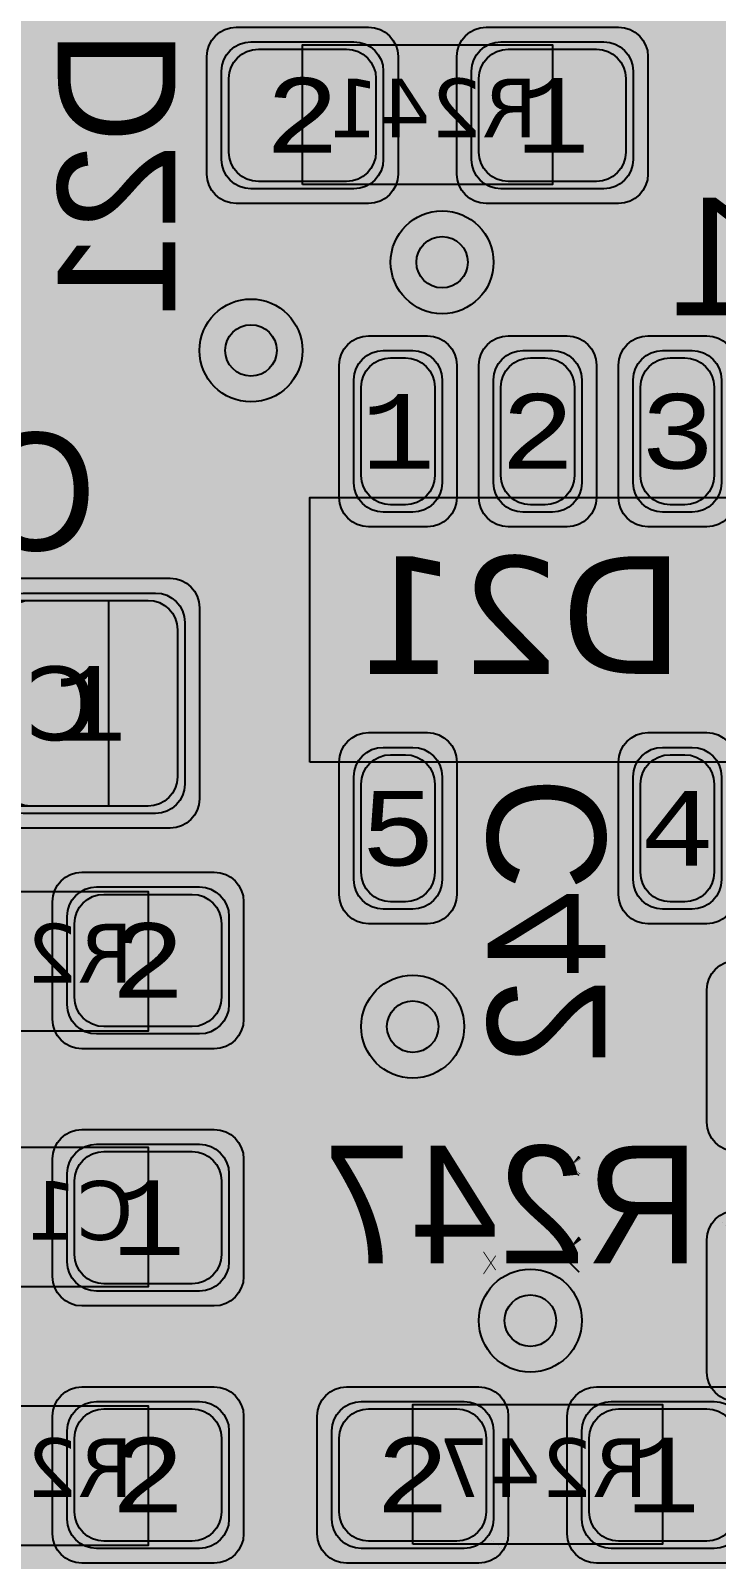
# Model space of a CAD drawing. Extents: x -98 to 119, y -207 to 98.
# Drawn here: x -9.2 to -4.53, y 34.68 to 45.08 of the extents above; entities that cross this region are included whole.
import ezdxf
from ezdxf.enums import TextEntityAlignment as Align

# ---------------------------------------------------------------- set-up
doc = ezdxf.new("R2010")
doc.units = 0
doc.header["$MEASUREMENT"] = 0
for name, color, linetype in [('ASSEMBLY_OUTLINES_BTM', 191, 'CONTINUOUS'), ('ASSEMBLY_PART_NUMBERS_BTM', 191, 'CONTINUOUS'), ('ASSEMBLY_PART_NUMBERS_TOP', 102, 'CONTINUOUS'), ('ASSEMBLY_REF_DES_BTM', 191, 'CONTINUOUS'), ('BOARD_OUTLINE', 10, 'CONTINUOUS'), ('DRILL_DRAWING', 21, 'CONTINUOUS'), ('GENERATED_SILKSCREEN_BTM', 255, 'CONTINUOUS'), ('MANUFACTURING_OUTLINES', 10, 'CONTINUOUS'), ('PART_PADS_SMD_BTM', 230, 'CONTINUOUS'), ('PIN_NUMBERS_BTM', 8, 'CONTINUOUS'), ('PIN_NUMBERS_TOP', 8, 'CONTINUOUS'), ('PLACEMENT_OUTLINES_BTM', 222, 'CONTINUOUS'), ('PLANE_DATA_LAYER_BOTTOM', 230, 'CONTINUOUS'), ('PLANE_DATA_LAYER_TOP', 150, 'CONTINUOUS'), ('PLANE_SHAPES_LAYER_BOTTOM', 230, 'CONTINUOUS'), ('PLANE_SHAPES_LAYER_TOP', 150, 'CONTINUOUS'), ('ROUTE_BORDER', 151, 'CONTINUOUS'), ('SILKSCREEN_OUTLINES_BTM', 211, 'CONTINUOUS'), ('SILKSCREEN_REF_DES_BTM', 211, 'CONTINUOUS'), ('SOLDERMASK_PADS_BTM', 12, 'CONTINUOUS'), ('SOLDERPASTE_PADS_BTM', 12, 'CONTINUOUS'), ('TRACES_LAYER_BOTTOM', 230, 'CONTINUOUS'), ('TRACES_LAYER_TOP', 150, 'CONTINUOUS'), ('VIA_HOLES_LAYER_BOTTOM', 30, 'CONTINUOUS'), ('VIA_HOLES_LAYER_TOP', 30, 'CONTINUOUS'), ('VIA_PADS_LAYER_BOTTOM', 230, 'CONTINUOUS'), ('VIA_PADS_LAYER_TOP', 150, 'CONTINUOUS')]:
    doc.layers.add(name, color=color, linetype=linetype)
doc.styles.add('COURIER_NEW', font='COUR.TTF')
doc.styles.add('VERDANA', font='verdana.TTF')
doc.styles.add('VERIBEST_GERBER_0', font='txt')

msp = doc.modelspace()

# ---------------------------------------------------------------- hatches: boundary and pattern name
at = {"layer": 'PLANE_DATA_LAYER_BOTTOM'}
h = msp.add_hatch(color=256, dxfattribs=at)
h.paths.add_polyline_path([(-96.5, 0, -1), (96.5, 0, -1)], flags=0)
h.paths.add_polyline_path([(92.251979, -7.43598, 0.726988162), (92.479659, -3.637852, -0.308609791), (92.431259, -3.566904, -0.009635255), (92.431316, -3.563968, 0.009635011), (92.5, -0.000006), (92.5, 0.000001, 0.053325255), (90.407665, 19.562826, -0.053326925), (90.405941, 19.578942), (90.405941, 19.578943, -0.238217909), (90.436919, 19.640273, 0.661755037), (89.584154, 23.221888, -0.295297583), (89.523137, 23.277841, 0.022401018), (87.08146, 31.194059, -0.086206302), (87.076996, 31.219756), (87.076996, 31.219757, -0.210183909), (87.101696, 31.275919, 0.679382507), (85.774921, 34.749845, -0.301864993), (85.705267, 34.797373, 0.047915829), (77.514669, 50.475005, -0.145307444), (77.502324, 50.516585, -0.123988701), (77.511414, 50.552678, 0.606608991), (75.516892, 53.486368, -0.274238992), (75.44586, 53.517962, 0.021523084), (70.565432, 59.806101, -0.177595235), (70.547363, 59.855368), (70.547363, 59.855369, -0.111833303), (70.5548, 59.888203, 0.661755452), (68.116894, 62.64715, -0.295297373), (68.036725, 62.667806, 0.05833458), (51.722715, 76.687749, -0.249337829), (51.689123, 76.750923), (51.689123, 76.750924, -0.060759886), (51.691357, 76.76924, 0.714966399), (48.509213, 78.818582, -0.314871124), (48.42205, 78.81342, 0.022806677), (41.042088, 82.896302, -0.285136953), (40.999698, 82.964591), (40.999698, 82.964596, -0.004247023), (40.999709, 82.965891, 0.647046608), (37.697353, 84.5176, -0.289754858), (37.616734, 84.505806, 0.052943541), (19.031563, 90.52099, -0.30833592), (18.972104, 90.582877, 0.696982245), (15.284156, 91.27756, -0.308339612), (15.206255, 91.241547, 0.022370691), (6.993138, 92.235275, -0.315204372), (6.925536, 92.290658, 0.715888063), (3.14462, 92.496703, -0.315205261), (3.0714, 92.448994, 0.063468058), (-20.215283, 90.264015, -0.320142253), (-20.296827, 90.298428, 0.72963938), (-23.995319, 89.386755, -0.320144031), (-24.051528, 89.318386, 0.018663537), (-30.645576, 87.275991, -0.309865735), (-30.72878, 87.298418, 0.701170836), (-34.249879, 85.978007, -0.002752694), (-34.249874, 85.977168, -0.30685575), (-34.29782, 85.9064, 0.04916641), (-50.410548, 77.556603, -0.32354836), (-50.499711, 77.561018, 0.739212756), (-53.660594, 75.408706, -0.075169868), (-53.657188, 75.386179), (-53.657188, 75.386178, -0.242479425), (-53.68916, 75.324127, 0.019967737), (-59.527063, 70.80098, -0.298487087), (-59.610009, 70.791065, 0.556724412), (-62.5, 69), (-62.5, 68.999999, 0.082708518), (-62.392031, 68.351756, -0.298487573), (-62.412702, 68.270818, 0.067186589), (-78.279974, 49.27977, -0.277817809), (-78.350169, 49.24438, 0.436350868), (-80.5, 47.25), (-80.5, 47.249999, 0.141466326), (-80.192238, 46.184011, -0.141465884), (-80.180512, 46.143397), (-80.180512, 46.143396, -0.131190735), (-80.190652, 46.105416, 0.019294819), (-83.506407, 39.786053, -0.312206796), (-83.581614, 39.742899, 0.439123468), (-85.75, 37.75, 0.204829615), (-85.131688, 36.303992, -0.204830708), (-85.10813, 36.248899), (-85.10813, 36.248898, -0.100919006), (-85.114214, 36.219062, 0.048097759), (-90.466303, 19.289839, -0.314870423), (-90.530154, 19.230281, 0.714965653), (-91.24073, 15.512631, -0.269378312), (-91.202277, 15.446437), (-91.202277, 15.446436, -0.041929831), (-91.203345, 15.433723, 0.018841331), (-92.106444, 8.523669, -0.32827121), (-92.166453, 8.456161, 0.354028014), (-93.75, 6.5), (-93.75, 6.499999, 0.314708299), (-92.438077, 4.622088, -0.31470689), (-92.388093, 4.55054), (-92.388093, 4.550537, -0.012285748), (-92.388185, 4.546794, 0.012294179), (-92.5, 0.00001), (-92.5, -0.000004, 0.052933393), (-90.438132, -19.421494, -0.329408644), (-90.475468, -19.504015, 0.27173254), (-91.5, -21.25, 0.401597711), (-89.586502, -23.248128, -0.329404507), (-89.516056, -23.305059, 0.021307354), (-87.207653, -30.839509, -0.322177334), (-87.232533, -30.924924, 0.230665932), (-88, -32.499999), (-88, -32.5, 0.431495031), (-85.882787, -34.496562, -0.3221788), (-85.807634, -34.544174, 0.048016175), (-77.643233, -50.277018, -0.303878783), (-77.644537, -50.3618, 0.152518996), (-78, -51.499999), (-78, -51.5, 0.481982915), (-75.552374, -53.449264, -0.303883418), (-75.473145, -53.479475, 0.021991255), (-70.483925, -59.90214, -0.318621499), (-70.47622, -59.989968, 0.725399056), (-67.952631, -62.834176, -0.318624212), (-67.866344, -62.852281, 0.062392529), (-50.265124, -77.650932, -0.254356234), (-50.230332, -77.714899), (-50.230332, -77.7149, -0.034453173), (-50.231054, -77.725364, 0.034451935), (-50.25, -78), (-50.25, -78.000001, 0.603308224), (-47.119729, -79.649997, -0.291362646), (-47.037917, -79.64725, 0.02294124), (-39.54278, -83.621879, -0.290012797), (-39.499155, -83.690765), (-39.499155, -83.690766, -0.007130353), (-39.499186, -83.692939, 0.007132964), (-39.5, -83.749994), (-39.5, -83.75, 0.658082965), (-36.126004, -85.203319, -0.297762979), (-36.043963, -85.188513, 0.049016344), (-18.771876, -90.575199, -0.301861306), (-18.712566, -90.635139, 0.679381768), (-15.056336, -91.31372, -0.301864385), (-14.979467, -91.279054, 0.021749122), (-6.993138, -92.235275, -0.315204372), (-6.925536, -92.290658, 0.715888063), (-3.14462, -92.496703, -0.315205261), (-3.0714, -92.448994, 0.06250827), (19.869968, -90.340657, -0.345566403), (19.954737, -90.381493, 0.794356815), (23.75, -89.500001), (23.75, -89.499973, 0.005086864), (23.749586, -89.459281, -0.345588489), (23.806159, -89.384097, 0.021469451), (31.383958, -87.013201, -0.314446926), (31.468175, -87.035889, 0.700130836), (35, -85.75), (35, -85.749988, 0.009099261), (34.998675, -85.677212, -0.009057228), (34.998625, -85.674452), (34.998625, -85.674439, -0.304472205), (35.045955, -85.60392, 0.047985464), (50.721249, -77.353765, -0.31444166), (50.808431, -77.356288, 0.616218308), (54, -75.75), (54, -75.749999, 0.067758174), (53.927211, -75.215343, -0.067753523), (53.924438, -75.194974), (53.924438, -75.194973, -0.241537288), (53.95619, -75.13308, 0.022365821), (60.452055, -70.01285, -0.313111549), (60.538488, -70.003709, 0.710095351), (63.344013, -67.475653, -0.099717589), (63.33807, -67.446151), (63.33807, -67.44615, -0.206928064), (63.362073, -67.390635, 0.058205552), (77.187807, -50.973449, -0.317486674), (77.269693, -50.94147, 0.722224143), (79.294241, -47.729048, -0.173873661), (79.276877, -47.680625, -0.136094565), (79.287761, -47.641379, 0.020523482), (82.926938, -40.980152, -0.353003204), (83.013777, -40.939997, 0.48811211), (85.5, -39), (85.5, -38.999999, 0.240073604), (84.675602, -37.381988, -0.240072951), (84.644192, -37.320342), (84.644192, -37.320341, -0.104105615), (84.650658, -37.289623, 0.050546739), (90.411157, -19.546683, -0.32146983), (90.476988, -19.487077, 0.38127918), (92.25, -17.5, 0.275143701), (91.203224, -15.741772, -0.275142487), (91.163342, -15.674784), (91.163342, -15.674783, -0.042554947), (91.164442, -15.661882, 0.022235783), (92.195155, -7.50356, -0.319196338)], flags=0)
at = {"layer": 'PLANE_SHAPES_LAYER_BOTTOM'}
h = msp.add_hatch(color=256, dxfattribs=at)
h.paths.add_polyline_path([(-96.5, 0, -1), (96.5, 0, -1)], flags=0)
h.paths.add_polyline_path([(-92.5, 0, -1), (92.5, 0, -1)], flags=0)
at = {"layer": 'PLANE_SHAPES_LAYER_TOP'}
h = msp.add_hatch(color=256, dxfattribs=at)
h.paths.add_polyline_path([(-96.31345, 0, -1), (96.81345, 0, -1)], flags=0)
h.paths.add_polyline_path([(-92.25, 0, -1), (92.75, 0, -1)], flags=0)
h = msp.add_hatch(color=256, dxfattribs=at)
h.paths.add_polyline_path([(1.75, 32.75), (-50, 32.75), (-50, 35), (-37.5, 47.5), (-31.5, 47.5), (-22, 57), (-19, 57), (-19, 52), (-15, 48), (-7.5, 48), (-6, 49.5), (-0.25, 49.5), (-0.25, 38), (1.75, 38)])
h.paths.add_polyline_path([(-26.75, 43.25), (-26.75, 45.25), (-17.5, 45.25), (-17.5, 43.25)], flags=16)
at = {"layer": 'VIA_HOLES_LAYER_BOTTOM'}
h = msp.add_hatch(color=256, dxfattribs=at)
edge = h.paths.add_edge_path()
edge.add_arc((-6.4, 43.5), 0.175, 0, 360)
h = msp.add_hatch(color=256, dxfattribs=at)
edge = h.paths.add_edge_path()
edge.add_arc((-7.7, 42.9), 0.175, 0, 360)
h = msp.add_hatch(color=256, dxfattribs=at)
edge = h.paths.add_edge_path()
edge.add_arc((-6.6, 38.3), 0.175, 0, 360)
h = msp.add_hatch(color=256, dxfattribs=at)
edge = h.paths.add_edge_path()
edge.add_arc((-5.8, 36.3), 0.175, 0, 360)
at = {"layer": 'VIA_HOLES_LAYER_TOP'}
h = msp.add_hatch(color=256, dxfattribs=at)
edge = h.paths.add_edge_path()
edge.add_arc((-6.4, 43.5), 0.175, 0, 360)
h = msp.add_hatch(color=256, dxfattribs=at)
edge = h.paths.add_edge_path()
edge.add_arc((-7.7, 42.9), 0.175, 0, 360)
h = msp.add_hatch(color=256, dxfattribs=at)
edge = h.paths.add_edge_path()
edge.add_arc((-6.6, 38.3), 0.175, 0, 360)
h = msp.add_hatch(color=256, dxfattribs=at)
edge = h.paths.add_edge_path()
edge.add_arc((-5.8, 36.3), 0.175, 0, 360)

# ---------------------------------------------------------------- linework, layer by layer
at = {"layer": 'ASSEMBLY_OUTLINES_BTM'}
for points in [[(-7.35, 44.03), (-7.35, 44.98), (-5.65, 44.98), (-5.65, 44.03)], [(-10.82, 39.8), (-10.82, 41.2), (-8.67, 41.2), (-8.67, 39.8)], [(-10.1, 38.27), (-10.1, 39.22), (-8.4, 39.22), (-8.4, 38.27)], [(-10.1, 36.53), (-10.1, 37.48), (-8.4, 37.48), (-8.4, 36.53)], [(-10.1, 34.77), (-10.1, 35.72), (-8.4, 35.72), (-8.4, 34.77)], [(-6.6, 34.78), (-6.6, 35.73), (-4.9, 35.73), (-4.9, 34.78)]]:
    msp.add_lwpolyline(points, close=True, dxfattribs=at)
at = {"layer": 'ASSEMBLY_OUTLINES_BTM', "const_width": 0.1}
msp.add_lwpolyline([(-7.3, 40.1), (-7.3, 41.9), (-4.2, 41.9), (-4.2, 40.1)], close=True, dxfattribs=at)
at = {"layer": 'BOARD_OUTLINE', "const_width": 0.1}
msp.add_lwpolyline([(-97.5, 0, -1), (97.5, 0, -1)], format="xyb", close=True, dxfattribs=at)
at = {"layer": 'GENERATED_SILKSCREEN_BTM', "const_width": 0.15}
for points in [[(-9.01394, 44.54554), (-9.01554, 44.54954), (-9.01634, 44.55194), (-9.01714, 44.55594), (-9.01714, 44.96074), (-9.01554, 44.96634), (-9.01154, 44.97034), (-9.00674, 44.97514), (-9.00114, 44.97674), (-8.23314, 44.97674), (-8.22674, 44.97514), (-8.22274, 44.97034), (-8.21794, 44.96634), (-8.21714, 44.96074), (-8.21714, 44.55594), (-8.21714, 44.55274), (-8.21794, 44.55114), (-8.21874, 44.54874), (-8.22034, 44.54554), (-8.32994, 44.41034), (-8.33314, 44.40794), (-8.33474, 44.40714), (-8.33874, 44.40554), (-8.34274, 44.40474), (-8.89154, 44.40474), (-8.89554, 44.40554), (-8.89794, 44.40714), (-8.90034, 44.40714), (-8.90114, 44.40794), (-8.90194, 44.40954), (-8.90434, 44.41034), (-9.01394, 44.54554)], [(-8.98434, 44.94314), (-8.98434, 44.56154), (-8.88354, 44.43674), (-8.35074, 44.43674), (-8.24994, 44.56154), (-8.24994, 44.94314), (-8.98434, 44.94314)], [(-9.01394, 43.78874), (-8.90434, 43.65434), (-8.90034, 43.65194), (-8.89714, 43.65114), (-8.89474, 43.64954), (-8.89154, 43.64874), (-8.78194, 43.64874), (-8.77954, 43.64954), (-8.77394, 43.65114), (-8.76994, 43.65194), (-8.76834, 43.65434), (-8.33554, 44.18714), (-8.24994, 44.18714), (-8.24994, 43.66474), (-8.24834, 43.65914), (-8.24514, 43.65434), (-8.23954, 43.65194), (-8.23314, 43.65114), (-8.22754, 43.65194), (-8.22194, 43.65434), (-8.21874, 43.65914), (-8.21714, 43.66474), (-8.21714, 44.20394), (-8.21874, 44.21034), (-8.22274, 44.21434), (-8.22674, 44.21834), (-8.23314, 44.21994), (-8.34274, 44.21994), (-8.34514, 44.21914), (-8.35074, 44.21754), (-8.35314, 44.21594), (-8.35474, 44.21434), (-8.35634, 44.21274), (-8.78994, 43.68074), (-8.88354, 43.68074), (-8.98434, 43.80554), (-8.98434, 44.06394), (-8.87794, 44.19434), (-8.87634, 44.19994), (-8.87714, 44.20474), (-8.87954, 44.21034), (-8.88434, 44.21354), (-8.88914, 44.21674), (-8.89474, 44.21754), (-8.90034, 44.21674), (-8.90434, 44.21274), (-9.01394, 44.07834), (-9.01474, 44.07514), (-9.01554, 44.07274), (-9.01634, 44.07194), (-9.01714, 44.06874), (-9.01714, 43.79914), (-9.01634, 43.79594), (-9.01634, 43.79514), (-9.01554, 43.79434), (-9.01474, 43.79194), (-9.01394, 43.78874)], [(-4.7908, 43.1592), (-4.7844, 43.1576), (-4.7804, 43.1544), (-4.7788, 43.1488), (-4.778, 43.1424), (-4.7788, 43.1368), (-4.7804, 43.1312), (-4.7844, 43.1272), (-4.7908, 43.1264), (-5.1028, 43.1264), (-5.1084, 43.1272), (-5.1132, 43.1312), (-5.1156, 43.1368), (-5.1164, 43.1424), (-5.1156, 43.1488), (-5.1132, 43.1544), (-5.1084, 43.1576), (-5.1028, 43.1592), (-4.962, 43.1592), (-4.962, 43.9104), (-4.9612, 43.916), (-4.9588, 43.92), (-4.9548, 43.9224), (-4.9492, 43.9232), (-4.9452, 43.924), (-4.9412, 43.924), (-4.938, 43.9224), (-4.9348, 43.9192), (-4.7788, 43.7), (-4.7772, 43.6968), (-4.7764, 43.6944), (-4.7764, 43.6888), (-4.7788, 43.684), (-4.7828, 43.68), (-4.7876, 43.6768), (-4.7932, 43.6752), (-4.7964, 43.6752), (-4.7988, 43.676), (-4.8028, 43.6808), (-4.9308, 43.86), (-4.9308, 43.1592), (-4.7908, 43.1592)], [(-4.4372, 43.3848), (-4.4748, 43.3848), (-4.4804, 43.3864), (-4.4852, 43.3896), (-4.4876, 43.3952), (-4.4884, 43.4008), (-4.4876, 43.4072), (-4.4852, 43.4128), (-4.4804, 43.4168), (-4.4748, 43.4176), (-4.4372, 43.4176)], [(-8.24994, 43.34874), (-8.24834, 43.35514), (-8.24514, 43.35834), (-8.23954, 43.36074), (-8.23314, 43.36154), (-8.22754, 43.36074), (-8.22194, 43.35834), (-8.21794, 43.35514), (-8.21714, 43.34874), (-8.21714, 43.03674), (-8.21794, 43.03114), (-8.22194, 43.02634), (-8.22754, 43.02394), (-8.23314, 43.02314), (-8.23954, 43.02394), (-8.24514, 43.02634), (-8.24834, 43.03114), (-8.24994, 43.03674), (-8.24994, 43.17754), (-9.00114, 43.17754), (-9.00674, 43.17834), (-9.01074, 43.18074), (-9.01314, 43.18474), (-9.01394, 43.19034), (-9.01474, 43.19434), (-9.01474, 43.19834), (-9.01314, 43.20154), (-9.00994, 43.20474), (-8.79074, 43.36074), (-8.78514, 43.36314), (-8.77954, 43.36314), (-8.77474, 43.36074), (-8.77074, 43.35674), (-8.76754, 43.35194), (-8.76594, 43.34634), (-8.76594, 43.34314), (-8.76754, 43.34074), (-8.76914, 43.33834), (-8.77154, 43.33674), (-8.95074, 43.20874), (-8.24994, 43.20874), (-8.24994, 43.34874)], [(-9.404, 42.1872), (-9.272, 42.2936), (-9.0136, 42.2936), (-8.8904, 42.1928), (-8.8904, 41.66), (-9.0136, 41.5592), (-9.272, 41.5592), (-9.404, 41.6656)], [(-8.9992, 41.5296), (-8.8648, 41.6392), (-8.8608, 41.6416), (-8.86, 41.6448), (-8.8584, 41.648), (-8.8576, 41.652), (-8.8576, 42.2008), (-8.8584, 42.2048), (-8.86, 42.208), (-8.8616, 42.2096), (-8.8624, 42.2112), (-8.864, 42.2136), (-8.9992, 42.3232), (-9.0016, 42.324), (-9.004, 42.3248), (-9.0048, 42.3256), (-9.008, 42.3264), (-9.2776, 42.3264)], [(-9.2776, 41.5264), (-9.008, 41.5264), (-9.0048, 41.5272), (-9.0016, 41.528), (-8.9992, 41.5296)], [(-5.2964, 39.75), (-5.406, 39.8844), (-5.4084, 39.8884), (-5.4116, 39.8892), (-5.4148, 39.8908), (-5.4188, 39.8916), (-5.9676, 39.8916), (-5.9716, 39.8908), (-5.9748, 39.8892), (-5.9764, 39.8876), (-5.978, 39.8868), (-5.9804, 39.8844), (-6.09, 39.75), (-6.0908, 39.7476), (-6.0916, 39.7452), (-6.0924, 39.7444), (-6.0932, 39.7412), (-6.0932, 39.4716), (-6.0924, 39.4676), (-6.0916, 39.466), (-6.0908, 39.4636), (-6.09, 39.4612), (-5.9804, 39.326), (-5.9764, 39.3228), (-5.97, 39.3212), (-5.966, 39.322), (-5.9612, 39.3236), (-5.958, 39.326), (-5.9548, 39.33), (-5.9524, 39.334), (-5.9516, 39.338), (-5.9516, 39.342), (-5.954, 39.3452), (-6.0604, 39.4772), (-6.0604, 39.7356), (-5.9596, 39.8588), (-5.4268, 39.8588), (-5.326, 39.7356), (-5.326, 39.4772), (-5.4324, 39.3452), (-5.434, 39.342), (-5.4348, 39.338), (-5.434, 39.334), (-5.4316, 39.33), (-5.4284, 39.326), (-5.4244, 39.3236), (-5.4204, 39.322), (-5.4148, 39.3212), (-5.41, 39.3228), (-5.406, 39.326), (-5.2964, 39.4612), (-5.2948, 39.4644), (-5.294, 39.4652), (-5.294, 39.4676), (-5.2932, 39.4684), (-5.2932, 39.4692), (-5.2932, 39.4716), (-5.2932, 39.7412), (-5.294, 39.7444), (-5.2948, 39.7476), (-5.2964, 39.75)], [(-5.3092, 38.6516), (-5.3028, 38.6508), (-5.2988, 38.6468), (-5.2964, 38.6412), (-5.2956, 38.6356), (-5.2964, 38.63), (-5.2988, 38.6252), (-5.3028, 38.6212), (-5.3092, 38.6196), (-5.5516, 38.6196), (-5.5516, 38.582), (-5.5532, 38.5764), (-5.5564, 38.5716), (-5.562, 38.5692), (-5.5676, 38.5684), (-5.574, 38.5692), (-5.5796, 38.5716), (-5.5836, 38.5764), (-5.5844, 38.582), (-5.5844, 38.6196), (-6.0548, 38.6196), (-6.0588, 38.6204), (-6.062, 38.622), (-6.0652, 38.626), (-6.0676, 38.63), (-6.0692, 38.6348), (-6.07, 38.6396), (-6.0692, 38.6436), (-6.066, 38.6476), (-5.5804, 39.1332), (-5.5756, 39.1364), (-5.5708, 39.138), (-5.566, 39.1372), (-5.5604, 39.134), (-5.5564, 39.1324), (-5.554, 39.1292), (-5.5524, 39.126), (-5.5516, 39.122), (-5.5516, 38.6516), (-5.3092, 38.6516)], [(-5.5844, 39.082), (-6.014, 38.6516), (-5.5844, 38.6516), (-5.5844, 39.082)], [(-6.09, 37.95), (-5.9804, 37.8156), (-5.9764, 37.8132), (-5.9732, 37.8124), (-5.9708, 37.8108), (-5.9676, 37.81), (-5.858, 37.81), (-5.8556, 37.8108), (-5.85, 37.8124), (-5.846, 37.8132), (-5.8444, 37.8156), (-5.4116, 38.3484), (-5.326, 38.3484), (-5.326, 37.826), (-5.3244, 37.8204), (-5.3212, 37.8156), (-5.3156, 37.8132), (-5.3092, 37.8124), (-5.3036, 37.8132), (-5.298, 37.8156), (-5.2948, 37.8204), (-5.2932, 37.826), (-5.2932, 38.3652), (-5.2948, 38.3716), (-5.2988, 38.3756), (-5.3028, 38.3796), (-5.3092, 38.3812), (-5.4188, 38.3812), (-5.4212, 38.3804), (-5.4268, 38.3788), (-5.4292, 38.3772), (-5.4308, 38.3756), (-5.4324, 38.374), (-5.866, 37.842), (-5.9596, 37.842), (-6.0604, 37.9668), (-6.0604, 38.2252), (-5.954, 38.3556), (-5.9524, 38.3612), (-5.9532, 38.366), (-5.9556, 38.3716), (-5.9604, 38.3748), (-5.9652, 38.378), (-5.9708, 38.3788), (-5.9764, 38.378), (-5.9804, 38.374), (-6.09, 38.2396), (-6.0908, 38.2364), (-6.0916, 38.234), (-6.0924, 38.2332), (-6.0932, 38.23), (-6.0932, 37.9604), (-6.0924, 37.9572), (-6.0924, 37.9564), (-6.0916, 37.9556), (-6.0908, 37.9532), (-6.09, 37.95)], [(-7.1364, 36.7004), (-7.1348, 36.6948), (-7.1356, 36.6892), (-7.1388, 36.6844), (-7.1436, 36.6812), (-7.1492, 36.6796), (-7.1548, 36.6788), (-7.1596, 36.6804), (-7.1636, 36.6852), (-7.5948, 37.4524), (-7.5964, 37.4564), (-7.5964, 37.4596), (-7.5964, 37.4628), (-7.5948, 37.466), (-7.5924, 37.4708), (-7.5892, 37.474), (-7.5852, 37.4756), (-7.5812, 37.4764), (-7.0412, 37.4764), (-7.0356, 37.4748), (-7.0308, 37.4708), (-7.0284, 37.466), (-7.0276, 37.4596), (-7.0284, 37.454), (-7.0308, 37.4484), (-7.0356, 37.4444), (-7.0412, 37.4436), (-7.554, 37.4436), (-7.1364, 36.7004)], [(-6.3252, 36.9676), (-6.7556, 37.3964), (-6.7556, 36.9676), (-6.3252, 36.9676)], [(-5.3244, 37.1724), (-5.3268, 37.174), (-5.3276, 37.178), (-5.3292, 37.182), (-5.33, 37.186), (-5.33, 37.3508), (-5.3292, 37.3548), (-5.3276, 37.3572), (-5.3276, 37.3596), (-5.3268, 37.3604), (-5.3252, 37.3612), (-5.3244, 37.3628), (-5.1884, 37.4732), (-5.1844, 37.4748), (-5.1812, 37.4756), (-5.178, 37.4764), (-4.7748, 37.4764), (-4.7676, 37.4748), (-4.7628, 37.4708), (-4.7588, 37.466), (-4.7572, 37.4604), (-4.7572, 36.6924), (-4.7588, 36.686), (-4.7628, 36.682), (-4.7676, 36.6796), (-4.7732, 36.6788), (-4.7796, 36.6796), (-4.7852, 36.682), (-4.7892, 36.686), (-4.7908, 36.6924), (-4.7908, 37.0604), (-5.1668, 37.0604), (-5.298, 36.6876), (-5.3012, 36.682), (-5.3068, 36.6788), (-5.3124, 36.678), (-5.318, 36.6796), (-5.3228, 36.682), (-5.3268, 36.686), (-5.3284, 36.6916), (-5.3276, 36.698), (-5.1964, 37.0708), (-5.3244, 37.1724)], [(-6.7556, 36.6924), (-6.7564, 36.686), (-6.7604, 36.682), (-6.766, 36.6796), (-6.7716, 36.6788), (-6.7772, 36.6796), (-6.782, 36.682), (-6.786, 36.686), (-6.7876, 36.6924), (-6.7876, 36.9348), (-6.8252, 36.9348), (-6.8308, 36.9364), (-6.8356, 36.9396), (-6.838, 36.9452), (-6.8388, 36.9508), (-6.838, 36.9572), (-6.8356, 36.9628), (-6.8308, 36.9668), (-6.8252, 36.9676), (-6.7876, 36.9676), (-6.7876, 37.438), (-6.7868, 37.442), (-6.7844, 37.4452), (-6.7812, 37.4484), (-6.7772, 37.4508), (-6.7724, 37.4524), (-6.7676, 37.4532), (-6.7636, 37.4524), (-6.7596, 37.4492), (-6.274, 36.9636), (-6.2708, 36.9588), (-6.2692, 36.954), (-6.27, 36.9492), (-6.2732, 36.9436), (-6.2748, 36.9396), (-6.278, 36.9372), (-6.2812, 36.9356), (-6.2852, 36.9348), (-6.7556, 36.9348), (-6.7556, 36.6924)], [(-4.7908, 37.4436), (-5.1732, 37.4436), (-5.298, 37.3428), (-5.298, 37.194), (-5.1732, 37.0924), (-4.7908, 37.0924), (-4.7908, 37.4436)]]:
    msp.add_lwpolyline(points, dxfattribs=at)
for points in [[(-6.207902, 44.980005, 0.000012231), (-6.207911, 44.979995), (-6.792089, 44.979995, 0.000012231), (-6.792098, 44.980005), (-6.207902, 44.980005)], [(-6.216156, 44.029995), (-6.783844, 44.029995, 0.000011642), (-6.783836, 44.030005), (-6.216164, 44.030005, 0.000011642), (-6.216156, 44.029995)], [(-7.056172, 41.899995), (-7.299995, 41.899995), (-7.299995, 40.100005), (-7.056172, 40.100005, 0.000009791), (-7.056176, 40.099995), (-7.3, 40.099995, -0.414213562), (-7.300005, 40.1), (-7.300005, 41.9, -0.414213562), (-7.3, 41.900005), (-7.056176, 41.900005, 0.000009791), (-7.056172, 41.899995)], [(-6.106172, 41.899995), (-6.343828, 41.899995, 0.000009791), (-6.343824, 41.900005), (-6.106176, 41.900005, 0.000009791), (-6.106172, 41.899995)], [(-5.156172, 41.899995), (-5.393828, 41.899995, 0.000009791), (-5.393824, 41.900005), (-5.156176, 41.900005, 0.000009791), (-5.156172, 41.899995)], [(-5.156172, 40.100005, 0.000009791), (-5.156176, 40.099995), (-6.343824, 40.099995, 0.000009791), (-6.343828, 40.100005), (-5.156172, 40.100005)], [(-8.966156, 39.220005, 0.000011642), (-8.966164, 39.219995), (-9.533836, 39.219995, 0.000011642), (-9.533844, 39.220005), (-8.966156, 39.220005)], [(-8.957902, 38.269995), (-9.542098, 38.269995, 0.000012231), (-9.542089, 38.270005), (-8.957911, 38.270005, 0.000012231), (-8.957902, 38.269995)], [(-8.957902, 37.480005, 0.000012231), (-8.957911, 37.479995), (-9.542089, 37.479995, 0.000012231), (-9.542098, 37.480005), (-8.957902, 37.480005)], [(-5.513995, 36.692399), (-5.515595, 36.685999, -0.16227766), (-5.515596, 36.685996), (-5.523596, 36.677996, -0.213376807), (-5.5236, 36.677995), (-5.529999, 36.676395, -0.099019514), (-5.530001, 36.676395), (-5.602638, 36.676395, 0.00001263), (-5.602657, 36.676405), (-5.530001, 36.676405), (-5.523604, 36.678004), (-5.515604, 36.686004), (-5.514005, 36.692401), (-5.514005, 36.801998), (-5.514805, 36.804398), (-5.514805, 36.804399), (-5.516405, 36.809998), (-5.518004, 36.812397, -0.16227766), (-5.518005, 36.8124), (-5.518803, 36.813996), (-5.521203, 36.815596), (-6.053203, 37.249196, -0.236067978), (-6.053205, 37.2492), (-6.053205, 37.3428, -0.236067978), (-6.053203, 37.342804), (-5.928403, 37.443604, -0.16227766), (-5.9284, 37.443605), (-5.67, 37.443605, -0.16227766), (-5.669997, 37.443604), (-5.539598, 37.337205), (-5.534, 37.335605), (-5.528401, 37.336405, -0.049388989), (-5.5284, 37.336405), (-5.523604, 37.338803), (-5.519604, 37.343603, -0.071067812), (-5.519603, 37.343604), (-5.517205, 37.3484), (-5.517205, 37.348401), (-5.516405, 37.354), (-5.517205, 37.359598), (-5.518804, 37.361996), (-5.521203, 37.363596), (-5.655602, 37.473195), (-5.658801, 37.473995, -0.184527552), (-5.658804, 37.473997), (-5.660402, 37.474796, -0.049388989), (-5.660403, 37.474796), (-5.662, 37.475595, -0.049388989), (-5.662001, 37.475595), (-5.665201, 37.476395), (-5.934799, 37.476395), (-5.937999, 37.475595, -0.049388989), (-5.938, 37.475595), (-5.939596, 37.474797, -0.16227766), (-5.939598, 37.474795), (-5.941998, 37.473995, -0.099019514), (-5.942, 37.473995), (-5.945198, 37.473195), (-6.079596, 37.363597), (-6.081995, 37.359598), (-6.082795, 37.356399, -0.162277661), (-6.082796, 37.356396), (-6.084395, 37.353998), (-6.085195, 37.350799), (-6.085195, 37.241201), (-6.084395, 37.238003, -0.049388989), (-6.084395, 37.238002), (-6.082795, 37.233202), (-6.082795, 37.233201), (-6.081995, 37.229203), (-6.079597, 37.227604), (-5.546797, 36.794804, -0.236067977), (-5.546795, 36.7948), (-5.546795, 36.7092, -0.414213562), (-5.5468, 36.709195), (-5.685176, 36.709195, 0.000021978), (-5.685212, 36.709205), (-5.546805, 36.709205), (-5.546805, 36.794798), (-6.079603, 37.227596), (-6.082002, 37.229195, -0.253450554), (-6.082005, 37.229199), (-6.082805, 37.233197, -0.049388989), (-6.082805, 37.233198), (-6.084405, 37.237998), (-6.084405, 37.237999), (-6.085205, 37.241199), (-6.085205, 37.350801), (-6.084405, 37.354001, -0.16227766), (-6.084404, 37.354004), (-6.082805, 37.356402), (-6.082005, 37.359601, -0.111991093), (-6.082004, 37.359603), (-6.079605, 37.363602, -0.16227766), (-6.079603, 37.363604), (-5.945204, 37.473203, -0.184527552), (-5.945201, 37.473205), (-5.942003, 37.474005, -0.049388989), (-5.942002, 37.474005), (-5.939602, 37.474805, -0.099019514), (-5.9396, 37.474805), (-5.938004, 37.475603, -0.184527552), (-5.938001, 37.475605), (-5.934801, 37.476405, -0.099019514), (-5.934799, 37.476405), (-5.665201, 37.476405, -0.099019514), (-5.665199, 37.476405), (-5.661999, 37.475605, -0.184527552), (-5.661996, 37.475603), (-5.660398, 37.474804, -0.049388989), (-5.660397, 37.474804), (-5.6588, 37.474005, -0.049388989), (-5.658799, 37.474005), (-5.655599, 37.473205, -0.184527552), (-5.655596, 37.473203), (-5.521197, 37.363604), (-5.518797, 37.362004, -0.071067812), (-5.518796, 37.362003), (-5.517196, 37.359604, -0.16227766), (-5.517195, 37.359601), (-5.516395, 37.354001), (-5.516395, 37.353999), (-5.517195, 37.348399, -0.184527552), (-5.517197, 37.348396), (-5.519595, 37.3436, -0.16227766), (-5.519596, 37.343597), (-5.523596, 37.338797, -0.236067977), (-5.5236, 37.338795), (-5.528396, 37.336397, -0.184527552), (-5.528399, 37.336395), (-5.533999, 37.335595, -0.099019514), (-5.534001, 37.335595), (-5.539601, 37.337195, -0.184527552), (-5.539604, 37.337197), (-5.670002, 37.443595), (-5.928398, 37.443595), (-6.053195, 37.342798), (-6.053195, 37.249202), (-5.521197, 36.815604), (-5.518797, 36.814004, -0.236067977), (-5.518795, 36.814), (-5.517997, 36.812404, -0.071067812), (-5.517996, 36.812403), (-5.516396, 36.810004, -0.16227766), (-5.516395, 36.810001), (-5.514796, 36.804403, -0.071067812), (-5.514795, 36.804402), (-5.513995, 36.802002), (-5.513995, 36.692399)], [(-4.479995, 36.957911, 0.000012231), (-4.480005, 36.957902), (-4.480005, 37.542098, 0.000012231), (-4.479995, 37.542089), (-4.479995, 36.957911)], [(-5.914788, 36.709205, 0.000021978), (-5.914824, 36.709195), (-6.069199, 36.709195), (-6.074798, 36.707595), (-6.079595, 36.704397), (-6.081995, 36.698798), (-6.082795, 36.6924), (-6.081995, 36.686802), (-6.079595, 36.681203), (-6.074798, 36.678005), (-6.069199, 36.676405), (-5.997343, 36.676405, 0.00001263), (-5.997362, 36.676395), (-6.069199, 36.676395, -0.099019514), (-6.069201, 36.676395), (-6.074801, 36.677995, -0.111991093), (-6.074803, 36.677996), (-6.079601, 36.681195, -0.253450554), (-6.079605, 36.681198), (-6.082005, 36.686798), (-6.082005, 36.686799), (-6.082805, 36.692399), (-6.082805, 36.692401), (-6.082005, 36.698801), (-6.082005, 36.698802), (-6.079605, 36.704402, -0.253450554), (-6.079601, 36.704405), (-6.074803, 36.707604, -0.111991093), (-6.074801, 36.707605), (-6.069201, 36.709205, -0.099019514), (-6.069199, 36.709205), (-5.914788, 36.709205)], [(-8.966156, 36.529995), (-9.533844, 36.529995, 0.000011642), (-9.533836, 36.530005), (-8.966164, 36.530005, 0.000011642), (-8.966156, 36.529995)], [(-8.966156, 35.720005, 0.000011642), (-8.966164, 35.719995), (-9.533836, 35.719995, 0.000011642), (-9.533844, 35.720005), (-8.966156, 35.720005)], [(-5.457902, 35.730005, 0.000012231), (-5.457911, 35.729995), (-6.042089, 35.729995, 0.000012231), (-6.042098, 35.730005), (-5.457902, 35.730005)], [(-8.957902, 34.769995), (-9.542098, 34.769995, 0.000012231), (-9.542089, 34.770005), (-8.957911, 34.770005, 0.000012231), (-8.957902, 34.769995)], [(-5.466156, 34.779995), (-6.033844, 34.779995, 0.000011642), (-6.033836, 34.780005), (-5.466164, 34.780005, 0.000011642), (-5.466156, 34.779995)]]:
    msp.add_lwpolyline(points, format="xyb", dxfattribs=at)
at = {"layer": 'MANUFACTURING_OUTLINES'}
msp.add_circle((0, 0), 97.575405, dxfattribs=at)
at = {"layer": 'PART_PADS_SMD_BTM'}
for points in [[(-6.8, 44.2, -0.414213562), (-7, 44), (-7.7, 44, -0.414213562), (-7.9, 44.2), (-7.9, 44.8, -0.414213562), (-7.7, 45), (-7, 45, -0.414213562), (-6.8, 44.8)], [(-5.1, 44.2, -0.414213562), (-5.3, 44), (-6, 44, -0.414213562), (-6.2, 44.2), (-6.2, 44.8, -0.414213562), (-6, 45), (-5.3, 45, -0.414213562), (-5.1, 44.8)], [(-6.6, 42.9, -0.414213562), (-6.4, 42.7), (-6.4, 42, -0.414213562), (-6.6, 41.8), (-6.8, 41.8, -0.414213562), (-7, 42), (-7, 42.7, -0.414213562), (-6.8, 42.9)], [(-5.65, 42.9, -0.414213562), (-5.45, 42.7), (-5.45, 42, -0.414213562), (-5.65, 41.8), (-5.85, 41.8, -0.414213562), (-6.05, 42), (-6.05, 42.7, -0.414213562), (-5.85, 42.9)], [(-4.7, 42.9, -0.414213562), (-4.5, 42.7), (-4.5, 42, -0.414213562), (-4.7, 41.8), (-4.9, 41.8, -0.414213562), (-5.1, 42), (-5.1, 42.7, -0.414213562), (-4.9, 42.9)], [(-9.25, 39.75, -0.414213562), (-9.45, 39.95), (-9.45, 41.05, -0.414213562), (-9.25, 41.25), (-8.35, 41.25, -0.414213562), (-8.15, 41.05), (-8.15, 39.95, -0.414213562), (-8.35, 39.75)], [(-6.6, 40.2, -0.414213562), (-6.4, 40), (-6.4, 39.3, -0.414213562), (-6.6, 39.1), (-6.8, 39.1, -0.414213562), (-7, 39.3), (-7, 40, -0.414213562), (-6.8, 40.2)], [(-4.7, 40.2, -0.414213562), (-4.5, 40), (-4.5, 39.3, -0.414213562), (-4.7, 39.1), (-4.9, 39.1, -0.414213562), (-5.1, 39.3), (-5.1, 40, -0.414213562), (-4.9, 40.2)], [(-8.95, 39.05, -0.414213562), (-8.75, 39.25), (-8.05, 39.25, -0.414213562), (-7.85, 39.05), (-7.85, 38.45, -0.414213562), (-8.05, 38.25), (-8.75, 38.25, -0.414213562), (-8.95, 38.45)], [(-7.85, 36.7, -0.414213562), (-8.05, 36.5), (-8.75, 36.5, -0.414213562), (-8.95, 36.7), (-8.95, 37.3, -0.414213562), (-8.75, 37.5), (-8.05, 37.5, -0.414213562), (-7.85, 37.3)], [(-8.95, 35.55, -0.414213562), (-8.75, 35.75), (-8.05, 35.75, -0.414213562), (-7.85, 35.55), (-7.85, 34.95, -0.414213562), (-8.05, 34.75), (-8.75, 34.75, -0.414213562), (-8.95, 34.95)], [(-6.05, 34.95, -0.414213562), (-6.25, 34.75), (-6.95, 34.75, -0.414213562), (-7.15, 34.95), (-7.15, 35.55, -0.414213562), (-6.95, 35.75), (-6.25, 35.75, -0.414213562), (-6.05, 35.55)], [(-4.35, 34.95, -0.414213562), (-4.55, 34.75), (-5.25, 34.75, -0.414213562), (-5.45, 34.95), (-5.45, 35.55, -0.414213562), (-5.25, 35.75), (-4.55, 35.75, -0.414213562), (-4.35, 35.55)]]:
    msp.add_lwpolyline(points, format="xyb", close=True, dxfattribs=at)
at = {"layer": 'PLACEMENT_OUTLINES_BTM'}
for points in [[(-7.35, 44.03), (-7.35, 44.98), (-5.65, 44.98), (-5.65, 44.03)], [(-7.3, 40.1), (-7.3, 41.9), (-4.2, 41.9), (-4.2, 40.1)], [(-10.82, 39.8), (-10.82, 41.2), (-8.67, 41.2), (-8.67, 39.8)], [(-10.1, 38.27), (-10.1, 39.22), (-8.4, 39.22), (-8.4, 38.27)], [(-10.1, 36.53), (-10.1, 37.48), (-8.4, 37.48), (-8.4, 36.53)], [(-10.1, 34.77), (-10.1, 35.72), (-8.4, 35.72), (-8.4, 34.77)], [(-6.6, 34.78), (-6.6, 35.73), (-4.9, 35.73), (-4.9, 34.78)]]:
    msp.add_lwpolyline(points, close=True, dxfattribs=at)
at = {"layer": 'PLANE_DATA_LAYER_TOP', "const_width": 0.5}
msp.add_lwpolyline([(-7.75, 47), (-7.75, 45.1738)], dxfattribs=at)
at = {"layer": 'ROUTE_BORDER'}
msp.add_circle((0, 0), 96.5, dxfattribs=at)
at = {"layer": 'SILKSCREEN_OUTLINES_BTM'}
for points in [[(-7.35, 44.03), (-7.35, 44.98), (-5.65, 44.98), (-5.65, 44.03)], [(-7.3, 40.1), (-7.3, 41.9), (-4.2, 41.9), (-4.2, 40.1)], [(-10.82, 39.8), (-10.82, 41.2), (-8.67, 41.2), (-8.67, 39.8)], [(-10.1, 38.27), (-10.1, 39.22), (-8.4, 39.22), (-8.4, 38.27)], [(-10.1, 36.53), (-10.1, 37.48), (-8.4, 37.48), (-8.4, 36.53)], [(-10.1, 34.77), (-10.1, 35.72), (-8.4, 35.72), (-8.4, 34.77)], [(-6.6, 34.78), (-6.6, 35.73), (-4.9, 35.73), (-4.9, 34.78)]]:
    msp.add_lwpolyline(points, close=True, dxfattribs=at)
at = {"layer": 'SOLDERMASK_PADS_BTM'}
for points in [[(-6.7, 44.1, -0.414213562), (-6.9, 43.9), (-7.8, 43.9, -0.414213562), (-8, 44.1), (-8, 44.9, -0.414213562), (-7.8, 45.1), (-6.9, 45.1, -0.414213562), (-6.7, 44.9)], [(-5, 44.1, -0.414213562), (-5.2, 43.9), (-6.1, 43.9, -0.414213562), (-6.3, 44.1), (-6.3, 44.9, -0.414213562), (-6.1, 45.1), (-5.2, 45.1, -0.414213562), (-5, 44.9)], [(-6.5, 43, -0.414213562), (-6.3, 42.8), (-6.3, 41.9, -0.414213562), (-6.5, 41.7), (-6.9, 41.7, -0.414213562), (-7.1, 41.9), (-7.1, 42.8, -0.414213562), (-6.9, 43)], [(-5.55, 43, -0.414213562), (-5.35, 42.8), (-5.35, 41.9, -0.414213562), (-5.55, 41.7), (-5.95, 41.7, -0.414213562), (-6.15, 41.9), (-6.15, 42.8, -0.414213562), (-5.95, 43)], [(-4.6, 43, -0.414213562), (-4.4, 42.8), (-4.4, 41.9, -0.414213562), (-4.6, 41.7), (-5, 41.7, -0.414213562), (-5.2, 41.9), (-5.2, 42.8, -0.414213562), (-5, 43)], [(-9.35, 39.65, -0.414213562), (-9.55, 39.85), (-9.55, 41.15, -0.414213562), (-9.35, 41.35), (-8.25, 41.35, -0.414213562), (-8.05, 41.15), (-8.05, 39.85, -0.414213562), (-8.25, 39.65)], [(-6.5, 40.3, -0.414213562), (-6.3, 40.1), (-6.3, 39.2, -0.414213562), (-6.5, 39), (-6.9, 39, -0.414213562), (-7.1, 39.2), (-7.1, 40.1, -0.414213562), (-6.9, 40.3)], [(-4.6, 40.3, -0.414213562), (-4.4, 40.1), (-4.4, 39.2, -0.414213562), (-4.6, 39), (-5, 39, -0.414213562), (-5.2, 39.2), (-5.2, 40.1, -0.414213562), (-5, 40.3)], [(-9.05, 39.15, -0.414213562), (-8.85, 39.35), (-7.95, 39.35, -0.414213562), (-7.75, 39.15), (-7.75, 38.35, -0.414213562), (-7.95, 38.15), (-8.85, 38.15, -0.414213562), (-9.05, 38.35)], [(-3.6, 38.75, -0.414213562), (-3.4, 38.55), (-3.4, 37.65, -0.414213562), (-3.6, 37.45), (-4.4, 37.45, -0.414213562), (-4.6, 37.65), (-4.6, 38.55, -0.414213562), (-4.4, 38.75)], [(-7.75, 36.6, -0.414213562), (-7.95, 36.4), (-8.85, 36.4, -0.414213562), (-9.05, 36.6), (-9.05, 37.4, -0.414213562), (-8.85, 37.6), (-7.95, 37.6, -0.414213562), (-7.75, 37.4)], [(-3.6, 37.05, -0.414213562), (-3.4, 36.85), (-3.4, 35.95, -0.414213562), (-3.6, 35.75), (-4.4, 35.75, -0.414213562), (-4.6, 35.95), (-4.6, 36.85, -0.414213562), (-4.4, 37.05)], [(-9.05, 35.65, -0.414213562), (-8.85, 35.85), (-7.95, 35.85, -0.414213562), (-7.75, 35.65), (-7.75, 34.85, -0.414213562), (-7.95, 34.65), (-8.85, 34.65, -0.414213562), (-9.05, 34.85)], [(-5.95, 34.85, -0.414213562), (-6.15, 34.65), (-7.05, 34.65, -0.414213562), (-7.25, 34.85), (-7.25, 35.65, -0.414213562), (-7.05, 35.85), (-6.15, 35.85, -0.414213562), (-5.95, 35.65)], [(-4.25, 34.85, -0.414213562), (-4.45, 34.65), (-5.35, 34.65, -0.414213562), (-5.55, 34.85), (-5.55, 35.65, -0.414213562), (-5.35, 35.85), (-4.45, 35.85, -0.414213562), (-4.25, 35.65)]]:
    msp.add_lwpolyline(points, format="xyb", close=True, dxfattribs=at)
at = {"layer": 'SOLDERPASTE_PADS_BTM'}
for points in [[(-6.85, 44.25, -0.414213562), (-7.05, 44.05), (-7.65, 44.05, -0.414213562), (-7.85, 44.25), (-7.85, 44.75, -0.414213562), (-7.65, 44.95), (-7.05, 44.95, -0.414213562), (-6.85, 44.75)], [(-5.15, 44.25, -0.414213562), (-5.35, 44.05), (-5.95, 44.05, -0.414213562), (-6.15, 44.25), (-6.15, 44.75, -0.414213562), (-5.95, 44.95), (-5.35, 44.95, -0.414213562), (-5.15, 44.75)], [(-6.65, 42.85, -0.414213562), (-6.45, 42.65), (-6.45, 42.05, -0.414213562), (-6.65, 41.85), (-6.75, 41.85, -0.414213562), (-6.95, 42.05), (-6.95, 42.65, -0.414213562), (-6.75, 42.85)], [(-5.7, 42.85, -0.414213562), (-5.5, 42.65), (-5.5, 42.05, -0.414213562), (-5.7, 41.85), (-5.8, 41.85, -0.414213562), (-6, 42.05), (-6, 42.65, -0.414213562), (-5.8, 42.85)], [(-4.75, 42.85, -0.414213562), (-4.55, 42.65), (-4.55, 42.05, -0.414213562), (-4.75, 41.85), (-4.85, 41.85, -0.414213562), (-5.05, 42.05), (-5.05, 42.65, -0.414213562), (-4.85, 42.85)], [(-9.2, 39.8, -0.414213562), (-9.4, 40), (-9.4, 41, -0.414213562), (-9.2, 41.2), (-8.4, 41.2, -0.414213562), (-8.2, 41), (-8.2, 40, -0.414213562), (-8.4, 39.8)], [(-6.65, 40.15, -0.414213562), (-6.45, 39.95), (-6.45, 39.35, -0.414213562), (-6.65, 39.15), (-6.75, 39.15, -0.414213562), (-6.95, 39.35), (-6.95, 39.95, -0.414213562), (-6.75, 40.15)], [(-4.75, 40.15, -0.414213562), (-4.55, 39.95), (-4.55, 39.35, -0.414213562), (-4.75, 39.15), (-4.85, 39.15, -0.414213562), (-5.05, 39.35), (-5.05, 39.95, -0.414213562), (-4.85, 40.15)], [(-8.9, 39, -0.414213562), (-8.7, 39.2), (-8.1, 39.2, -0.414213562), (-7.9, 39), (-7.9, 38.5, -0.414213562), (-8.1, 38.3), (-8.7, 38.3, -0.414213562), (-8.9, 38.5)], [(-7.9, 36.75, -0.414213562), (-8.1, 36.55), (-8.7, 36.55, -0.414213562), (-8.9, 36.75), (-8.9, 37.25, -0.414213562), (-8.7, 37.45), (-8.1, 37.45, -0.414213562), (-7.9, 37.25)], [(-8.9, 35.5, -0.414213562), (-8.7, 35.7), (-8.1, 35.7, -0.414213562), (-7.9, 35.5), (-7.9, 35, -0.414213562), (-8.1, 34.8), (-8.7, 34.8, -0.414213562), (-8.9, 35)], [(-6.1, 35, -0.414213562), (-6.3, 34.8), (-6.9, 34.8, -0.414213562), (-7.1, 35), (-7.1, 35.5, -0.414213562), (-6.9, 35.7), (-6.3, 35.7, -0.414213562), (-6.1, 35.5)], [(-4.4, 35, -0.414213562), (-4.6, 34.8), (-5.2, 34.8, -0.414213562), (-5.4, 35), (-5.4, 35.5, -0.414213562), (-5.2, 35.7), (-4.6, 35.7, -0.414213562), (-4.4, 35.5)]]:
    msp.add_lwpolyline(points, format="xyb", close=True, dxfattribs=at)
at = {"layer": 'TRACES_LAYER_BOTTOM'}
for points, const_width in [([(35.6, 28.7), (32.642812, 31.657188), (24.502529, 31.657188), (19.946855, 36.212862), (4.640966, 36.212862), (-0.323445, 41.177273), (-0.323445, 42.617816), (-1.067305, 43.361676), (-3.432855, 43.361676), (-4.664822, 44.593643), (-4.664822, 46.678712), (-6.83611, 48.85), (-14, 48.85)], 0.35), ([(-7.7, 42.9), (-7.35, 43.25), (-7.35, 44.5)], 0.35), ([(-5.65, 44.5), (-5.6, 44.5), (-4.8, 43.7), (-4.8, 42.35)], 0.35), ([(-6.4, 43.5), (-6.261747, 43.5), (-5.75, 42.988253), (-5.75, 42.35)], 0.35), ([(-7.7, 42.9), (-7.7, 42.775), (-7.275, 42.35), (-6.7, 42.35)], 0.35), ([(-4.8, 42.35), (-3.25, 42.35)], 0.35), ([(-6.7, 39.65), (-7.180819, 39.65), (-8.030819, 40.5), (-8.8, 40.5)], 0.35), ([(-6.6, 38.3), (-6.7, 38.4), (-6.7, 39.65)], 0.5), ([(-8.4, 37), (-6.60182, 37), (-5.271232, 38.330588), (-5.271232, 39.178768), (-4.8, 39.65)], 0.35), ([(-8.4, 38.75), (-8.4, 37)], 0.35), ([(-8.4, 37), (-8.4, 35.25)], 0.35), ([(-4.9, 35.25), (-4.95, 35.25), (-5.8, 36.1), (-5.8, 36.3)], 0.5), ([(-4.9, 35.25), (-4.9, 35.45), (-4, 36.35), (-4, 36.4)], 0.35), ([(-6.6, 35.25), (-6.65, 35.25), (-7.571232, 34.328768), (-11.678768, 34.328768), (-12.35, 35), (-12.4, 35)], 0.35)]:
    msp.add_lwpolyline(points, dxfattribs=dict(at, const_width=const_width))
at = {"layer": 'TRACES_LAYER_TOP', "const_width": 0.5}
for points in [[(-7.7, 42.9), (-5.57535, 40.77535), (-1.92535, 40.77535), (-0.45, 39.3)], [(-6.6, 38.3), (-5.8, 37.5), (-5.8, 36.3)]]:
    msp.add_lwpolyline(points, dxfattribs=at)
at = {"layer": 'VIA_HOLES_LAYER_BOTTOM'}
for centre in [(-6.4, 43.5), (-7.7, 42.9), (-6.6, 38.3), (-5.8, 36.3)]:
    msp.add_circle(centre, 0.175, dxfattribs=at)
at = {"layer": 'VIA_HOLES_LAYER_TOP'}
for centre in [(-6.4, 43.5), (-7.7, 42.9), (-6.6, 38.3), (-5.8, 36.3)]:
    msp.add_circle(centre, 0.175, dxfattribs=at)
at = {"layer": 'VIA_PADS_LAYER_BOTTOM'}
for centre in [(-6.4, 43.5), (-7.7, 42.9), (-6.6, 38.3), (-5.8, 36.3)]:
    msp.add_circle(centre, 0.35, dxfattribs=at)
at = {"layer": 'VIA_PADS_LAYER_TOP'}
for centre in [(-6.4, 43.5), (-7.7, 42.9), (-6.6, 38.3), (-5.8, 36.3)]:
    msp.add_circle(centre, 0.35, dxfattribs=at)

# ---------------------------------------------------------------- texts
at = {"layer": 'ASSEMBLY_PART_NUMBERS_BTM', "style": 'VERIBEST_GERBER_0', "text_generation_flag": 2}
for s, p in [('ERJ-14NF51R1U', (-5.29, 47.25)), ('C0805C822K5RACTU', (-7.71, 44.5)), ('1N4148W-7-F', (-9.96, 43.5)), ('ERJ-3EKF2100V', (-5.79, 41.5))]:
    msp.add_text(s, height=2.032, rotation=90, dxfattribs=at).set_placement(p, align=Align.TOP_LEFT)
for s, p in [('TLV3701QDBVRG4Q1', (-5.75, 43.54)), ('ERJ-3EKF3403V', (-6.5, 41.96)), ('SN74LVC1G08DBVR', (0, 39.29)), ('ERJ-3EKF10R7V', (-0.5, 35.54))]:
    msp.add_text(s, height=2.032, dxfattribs=at).set_placement(p, align=Align.TOP_LEFT)
at = {"layer": 'ASSEMBLY_PART_NUMBERS_TOP', "style": 'VERIBEST_GERBER_0'}
msp.add_text('CRCW251222K0JNEG', height=2.032, rotation=270, dxfattribs=at).set_placement((-6.79, 56), align=Align.TOP_LEFT)
for p in [(-26.25, 46.79), (-18.25, 41.71)]:
    msp.add_text('CL21B106KOQNNNE', height=2.032, dxfattribs=at).set_placement(p, align=Align.TOP_LEFT)
at = {"layer": 'ASSEMBLY_REF_DES_BTM', "style": 'VERDANA', "text_generation_flag": 2}
for s, height, p in [('R241', 0.4, (-5.75, 44.75)), ('D21', 0.8, (-4.75, 41.5)), ('C93', 0.5, (-8.75, 40.75)), ('R206', 0.4, (-8.5, 39)), ('C138', 0.4, (-8.5, 37.25)), ('R224', 0.4, (-8.5, 35.5)), ('R247', 0.4, (-5, 35.5))]:
    msp.add_text(s, height=height, dxfattribs=at).set_placement(p, align=Align.TOP_LEFT)
at = {"layer": 'DRILL_DRAWING', "style": 'VERIBEST_GERBER_0'}
for p in [(-6.4, 43.5), (-7.7, 42.9), (-6.6, 38.3), (-5.8, 36.3)]:
    msp.add_text('A', height=2, dxfattribs=at).set_placement(p, align=Align.MIDDLE_CENTER)
at = {"layer": 'PIN_NUMBERS_BTM', "style": 'COURIER_NEW'}
for s, p in [('2', (-7.35, 44.5)), ('1', (-5.65, 44.5)), ('1', (-6.7, 42.35)), ('2', (-5.75, 42.35)), ('3', (-4.8, 42.35)), ('1', (-8.8, 40.5)), ('5', (-6.7, 39.65)), ('4', (-4.8, 39.65)), ('2', (-8.4, 38.75)), ('1', (-8.4, 37)), ('2', (-8.4, 35.25)), ('2', (-6.6, 35.25)), ('1', (-4.9, 35.25))]:
    msp.add_text(s, height=0.508, dxfattribs=at).set_placement(p, align=Align.MIDDLE_CENTER)
at = {"layer": 'PIN_NUMBERS_TOP', "style": 'COURIER_NEW'}
for s, p in [('2', (-7.35, 44.5)), ('1', (-5.65, 44.5)), ('1', (-6.7, 42.35)), ('2', (-5.75, 42.35)), ('3', (-4.8, 42.35)), ('1', (-8.8, 40.5)), ('5', (-6.7, 39.65)), ('4', (-4.8, 39.65)), ('2', (-8.4, 38.75)), ('1', (-8.4, 37)), ('2', (-8.4, 35.25)), ('2', (-6.6, 35.25)), ('1', (-4.9, 35.25))]:
    msp.add_text(s, height=0.508, dxfattribs=at).set_placement(p, align=Align.MIDDLE_CENTER)
at = {"layer": 'SILKSCREEN_REF_DES_BTM', "style": 'VERIBEST_GERBER_0', "text_generation_flag": 2}
for s, p in [('D21', (-9.01394, 45.08394)), ('C42', (-6.09, 40))]:
    msp.add_text(s, height=0.8, rotation=90, dxfattribs=at).set_placement(p, align=Align.TOP_LEFT)
for s, p in [('R241', (-2.3, 43.94)), ('C93', (-8.75, 42.34)), ('R247', (-4.65, 37.49))]:
    msp.add_text(s, height=0.8, dxfattribs=at).set_placement(p, align=Align.TOP_LEFT)

doc.saveas('drawing.dxf')
